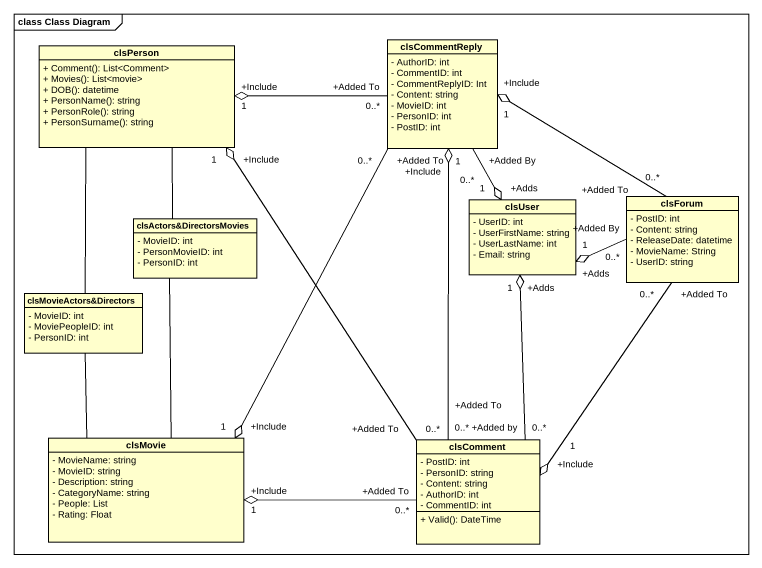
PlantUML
@startuml
mainframe class Class Diagram
hide circle
hide empty members
skinparam classAttributeIconSize 0
class clsPerson {
  + Comment(): List<Comment>
  + Movies(): List<movie>
  + DOB(): datetime
  + PersonName(): string
  + PersonRole(): string
  + PersonSurname(): string
}
class clsCommentReply {
  - AuthorID: int
  - CommentID: int
  - CommentReplyID: Int
  - Content: string
  - MovieID: int
  - PersonID: int
  - PostID: int
}
class clsUser {
  - UserID: int
  - UserFirstName: string
  - UserLastName: int
  - Email: string
}
class clsForum {
  - PostID: int
  - Content: string
  - ReleaseDate: datetime
  - MovieName: String
  - UserID: string
}
class "clsActors&DirectorsMovies" as clsActors_DirectorsMovies {
  - MovieID: int
  - PersonMovieID: int
  - PersonID: int
}
class "clsMovieActors&Directors" as clsMovieActors_Directors {
  - MovieID: int
  - MoviePeopleID: int
  - PersonID: int
}
class clsMovie {
  - MovieName: string
  - MovieID: string
  - Description: string
  - CategoryName: string
  - People: List
  - Rating: Float
}
class clsComment {
  - PostID: int
  - PersonID: string
  - Content: string
  - AuthorID: int
  - CommentID: int
  + Valid(): DateTime
}
clsPerson -- clsActors_DirectorsMovies
clsPerson -- clsMovieActors_Directors
clsCommentReply "+Added To\n0..*" -left-o "+Include\n1" clsPerson
clsCommentReply "+Added By\n0..*" --o "+Adds\n1" clsUser
clsCommentReply "+Added To\n0..*" --o "+Include\n1" clsMovie
clsForum "+Added To\n0..*" -up-o "+Include\n1" clsCommentReply
clsForum "+Added By\n0..*" -left-o "+Adds\n1" clsUser
clsForum "+Added To\n0..*" --o "+Include\n1" clsComment
clsActors_DirectorsMovies -- clsMovie
clsMovieActors_Directors -- clsMovie
clsComment "+Added To\n0..*" -up-o "+Include\n1" clsPerson
clsComment "+Added To\n0..*" -up-o "+Include\n1" clsCommentReply
clsComment "+Added by\n0..*" -up-o "+Adds\n1" clsUser
clsComment "+Added To\n0..*" -left-o "+Include\n1" clsMovie
@enduml
